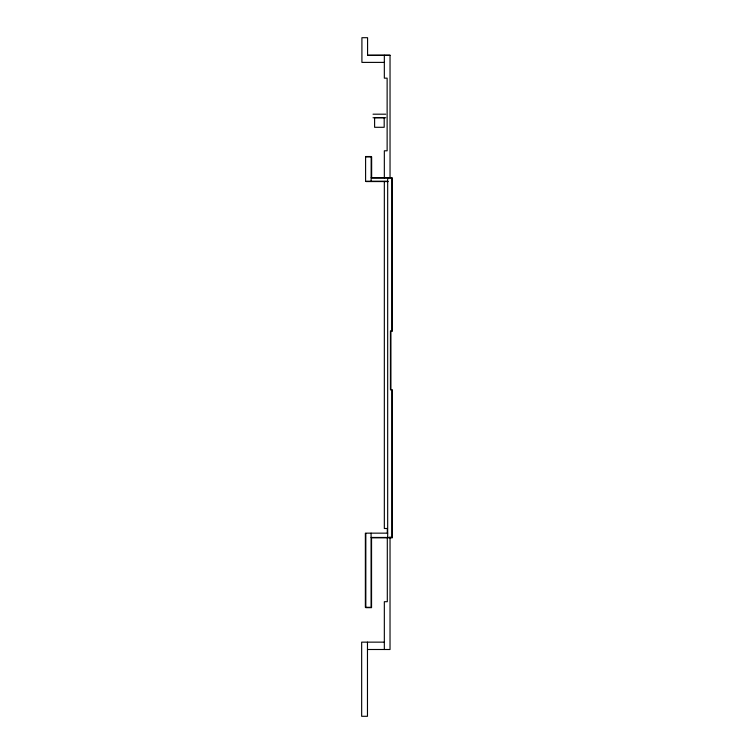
<?xml version="1.0" encoding="UTF-8"?>
<svg xmlns="http://www.w3.org/2000/svg" width="754" height="754" viewBox="0 0 754 754"><rect width="100%" height="100%" fill="white"/><g stroke="black" fill="none" stroke-linecap="round" stroke-linejoin="round"><path stroke-width="1.13" d="M367.471 642.144L367.471 716.3L361.666 716.3L361.666 642.144L384.333 642.144M390.035 177.746L390.035 55.259L367.575 55.296L367.575 37.7L361.911 37.7L361.911 62.394L384.333 62.394L384.333 78.152L387.132 78.152L387.132 150.8L384.333 150.8L384.333 177.859M390.035 536.942L390.025 649.514L384.333 649.496L384.333 601.701L387.302 601.701L387.302 537.8M384.333 181.394L384.333 528.497L387.302 528.497L387.302 533.153M371.119 181.214L371.175 156.521L365.596 156.521L365.596 181.214L387.679 181.214M367.575 55.296L390.035 55.259M373.023 114.193L385.728 114.193M373.023 117.747L385.728 117.747M366.076 156.879L371.647 156.879L371.647 178.038L392.325 178.038L392.325 331.27L390.921 331.27L390.921 389.988L392.334 389.988L392.334 537.809L371.552 537.809L371.552 607.667L365.831 607.667L365.831 533.512M371.175 177.68L391.844 177.68L391.844 330.912L390.44 330.912L390.44 389.63L391.863 389.63L391.863 537.461L371.081 537.461M366.076 181.563L388.159 181.563M387.679 533.153L365.36 533.153L365.36 607.309L371.081 607.309L371.081 533.153M367.471 649.496L384.333 649.496M384.333 55.268L384.333 62.394M387.679 177.68L387.679 537.461M384.191 117.633L374.606 117.633L374.606 127.294L384.191 127.294L384.191 117.633"/></g></svg>
